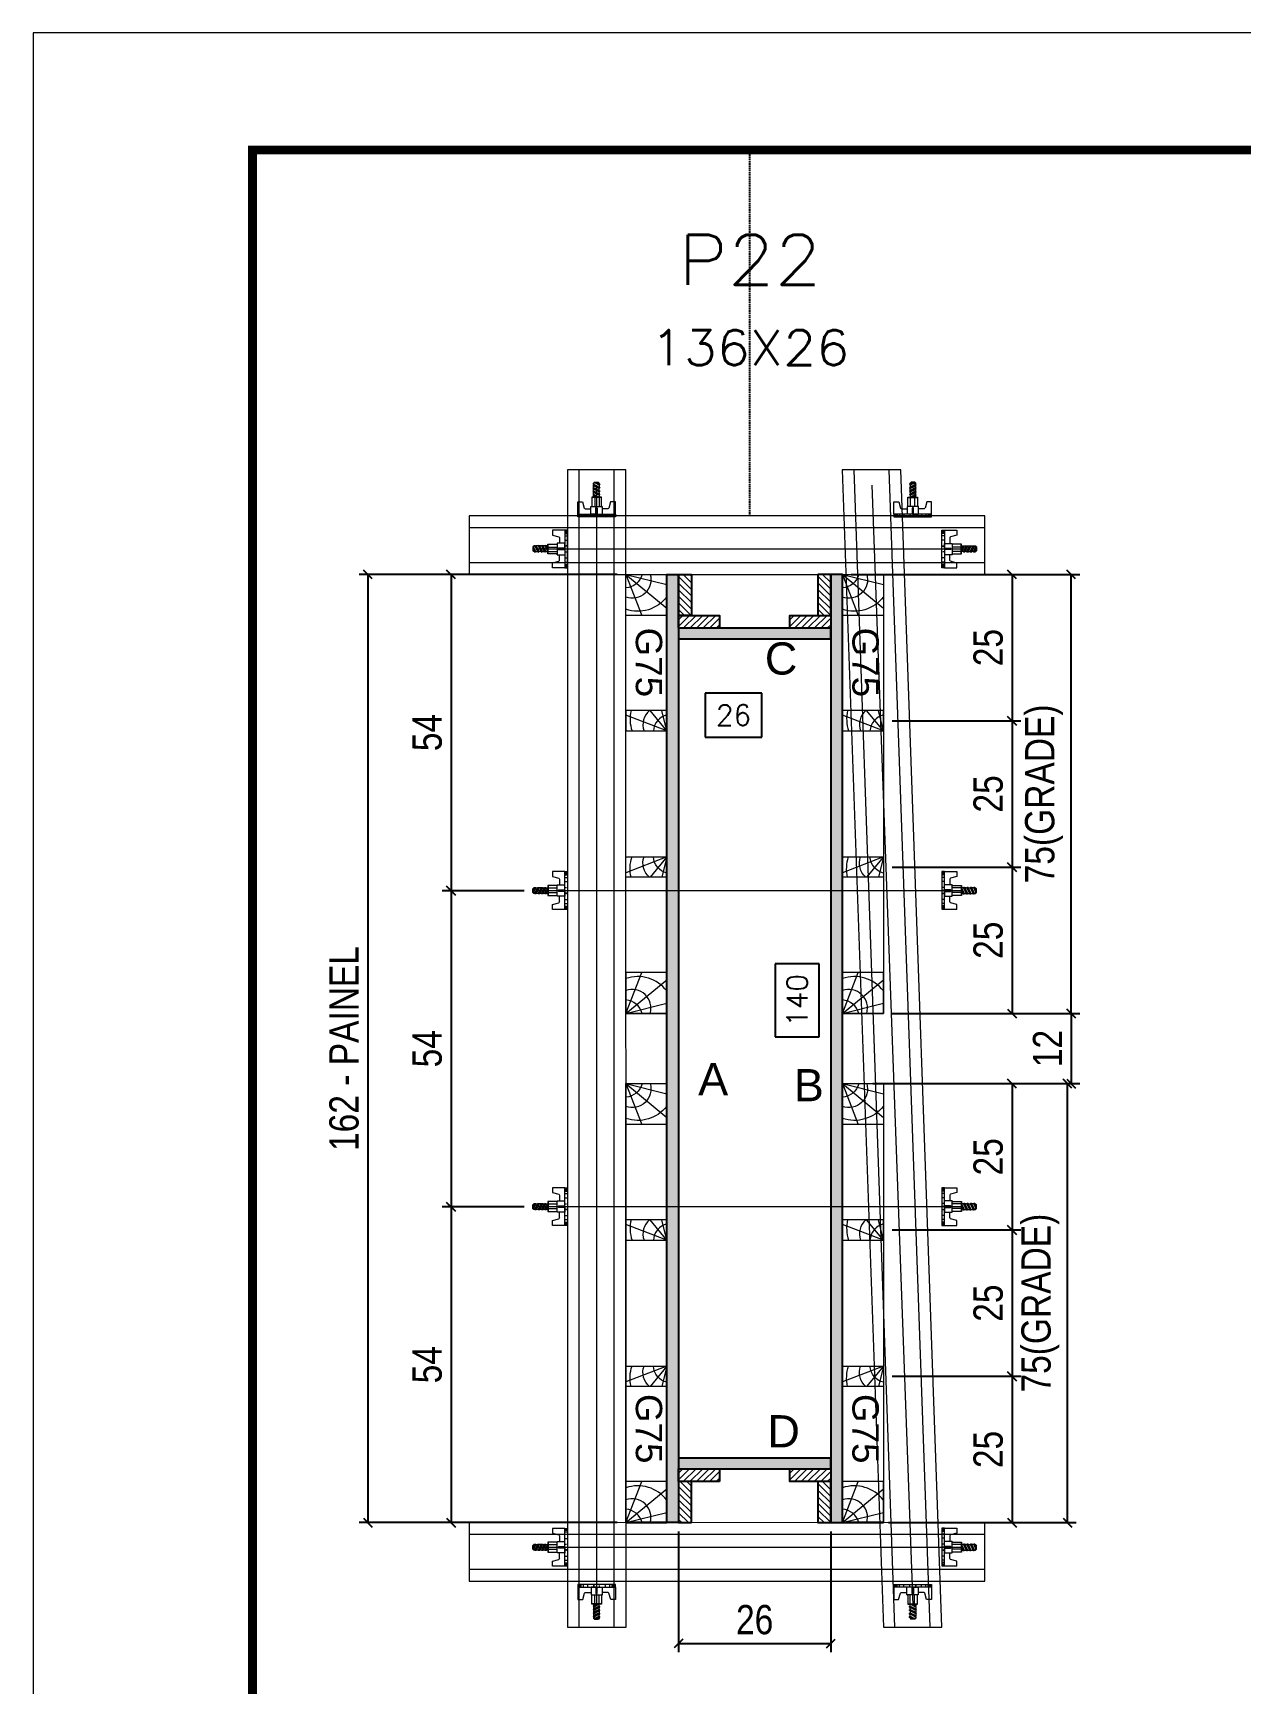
# Model space of a CAD drawing. Header units: millimetres. Extents: x 787 to 8287, y -592 to 17063.
# Drawn here: x 4609 to 5022, y 5637 to 6201 of the extents above; entities that cross this region are included whole.
import ezdxf
from ezdxf.enums import TextEntityAlignment as Align

# ---------------------------------------------------------------- set-up
doc = ezdxf.new("R2010")
doc.units = ezdxf.units.MM
doc.linetypes.add('DASHED', pattern=[0.75, 0.5, -0.25])
doc.linetypes.add('HIDDEN', pattern=[0.375, 0.25, -0.125])
for name, color, linetype in [('CHAPA', 1, 'Continuous'), ('Cota Seção (2x)', 241, 'Continuous'), ('MEIO_PONT', 93, 'Continuous'), ('SARRAFO', 251, 'Continuous'), ('Texto de Titulo', 7, 'Continuous'), ('Texto Qtd Sarr', 242, 'Continuous'), ('TEXTO_GERAL', 7, 'Continuous')]:
    doc.layers.add(name, color=color, linetype=linetype)
for name, color, linetype, lineweight in [('Folhas', 255, 'Continuous', 9), ('Hachura', 251, 'Continuous', 9), ('Madeira', 126, 'Continuous', 18), ('Perfil Metálico', 224, 'Continuous', 18), ('SARRAFO DE PRESSAO', 251, 'DASHED', 9), ('Texto Seção', 7, 'Continuous', 15)]:
    doc.layers.add(name, color=color, linetype=linetype, lineweight=lineweight)
doc.styles.add('ARIAL', font='arial.ttf')
doc.styles.add('COTA TECNICA 2X', font='techl___.ttf', dxfattribs={"height": 10})
doc.styles.add('ROMANS', font='romans.shx')
doc.styles.add('SANSSERIF', font='sas_____.pfb')
doc.dimstyles.new('SECAO PILAR', dxfattribs={"dimtxt": 10, "dimasz": 3, "dimexe": 3, "dimexo": 3, "dimgap": 3, "dimtad": 1, "dimdec": 1, "dimlfac": 0.5, "dimzin": 12, "dimdsep": 46, "dimtxsty": 'COTA TECNICA 2X', "dimblk1": 'OBLIQUE', "dimblk2": 'OBLIQUE', "dimsah": 1, "dimcen": 0.9, "dimclrd": 256, "dimclre": 256, "dimclrt": 256, "dimadec": 1, "dimazin": 3, "dimtfac": 1, "dimtdec": 1, "dimtmove": 0, "dimatfit": 3, "dimfxl": 0, "dimtolj": 1, "dimtzin": 12, "dimarcsym": 0})
doc.dimstyles.new('SECÇÃO 2', dxfattribs={"dimtxt": 7, "dimasz": 6, "dimexe": 0.18, "dimexo": 2, "dimgap": -4, "dimtad": 3, "dimdec": 1, "dimlfac": 0.5, "dimzin": 12, "dimdsep": 46, "dimtxsty": 'ROMANS', "dimblk": 'ARCHTICK', "dimcen": 0.09, "dimse1": 1, "dimse2": 1, "dimsd1": 1, "dimsd2": 1, "dimclrd": 180, "dimclre": 5, "dimclrt": 1, "dimadec": 0, "dimazin": 3, "dimtfac": 1, "dimtdec": 1, "dimtofl": 0, "dimtmove": 0, "dimatfit": 3, "dimldrblk": 'ARCHTICK', "dimfxl": 0, "dimtolj": 1, "dimtzin": 0, "dimarcsym": 0})

# ---------------------------------------------------------------- blocks, each defined once
blk = doc.blocks.new('9999999999')
at = {"layer": 'Folhas'}
blk.add_lwpolyline([(98138.98, 34190.21), (99623.98, 34190.21), (99623.98, 35240.21), (98138.98, 35240.21)], close=True, dxfattribs=at)
at = {"layer": 'Folhas', "color": 30, "const_width": 3}
blk.add_lwpolyline([(98213.98, 34230.21), (99583.98, 34230.21), (99583.98, 35200.21), (98213.98, 35200.21)], close=True, dxfattribs=at)
blk = doc.blocks.new('*D74')
at = {"layer": 'Cota Seção (2x)', "color": 180, "lineweight": -2}
for p, q in [((4858.03, 5975.68), (4838.69, 5975.68)), ((4838.69, 5975.68), (4838.69, 5960.68)), ((4858.03, 5960.68), (4858.03, 5975.68)), ((4838.69, 5960.68), (4858.03, 5960.68))]:
    blk.add_line(p, q, dxfattribs=at)
at = {"layer": 'Defpoints', "color": 0}
for p in [(4829.57, 5976.94), (4881.57, 5976.94), (4829.57, 5956.68)]:
    blk.add_point(p, dxfattribs=at)
at = {"layer": 'Cota Seção (2x)', "color": 1, "insert": (4848.36, 5968.18), "char_height": 7, "attachment_point": 5, "style": 'ROMANS'}
blk.add_mtext('\\A1;26', dxfattribs=at)
blk = doc.blocks.new('_ArchTick')
at = {"color": 0, "linetype": 'ByBlock', "const_width": 0.15}
blk.add_lwpolyline([(-0.5, -0.5), (0.5, 0.5)], dxfattribs=at)
blk = doc.blocks.new('*D75')
at = {"layer": 'Cota Seção (2x)', "color": 180, "lineweight": -2}
for p, q in [((4877.57, 5883.21), (4862.57, 5883.21)), ((4862.57, 5883.21), (4862.57, 5858.21)), ((4877.57, 5858.21), (4877.57, 5883.21)), ((4862.57, 5858.21), (4877.57, 5858.21))]:
    blk.add_line(p, q, dxfattribs=at)
at = {"layer": 'Defpoints', "color": 0}
for p in [(4829.57, 5994.26), (4829.57, 5714.26), (4881.57, 5714.26)]:
    blk.add_point(p, dxfattribs=at)
at = {"layer": 'Cota Seção (2x)', "color": 1, "insert": (4870.07, 5870.71), "char_height": 7, "attachment_point": 5, "rotation": 90, "style": 'ROMANS'}
blk.add_mtext('\\A1;140', dxfattribs=at)
blk = doc.blocks.new('_Oblique')
at = {"color": 0, "linetype": 'ByBlock', "lineweight": -2}
blk.add_line((-0.5, -0.5), (0.5, 0.5), dxfattribs=at)
blk = doc.blocks.new('*D70')
at = {"layer": 'Cota Seção (2x)', "lineweight": -2}
for p, q in [((4808.58, 6016.26), (4720.41, 6016.26)), ((4723.41, 6016.26), (4723.41, 5692.26)), ((4808.62, 5692.26), (4720.41, 5692.26))]:
    blk.add_line(p, q, dxfattribs=at)
at = {"layer": 'Defpoints', "color": 0}
for p in [(4811.58, 6016.26), (4723.41, 5692.26), (4811.62, 5692.26)]:
    blk.add_point(p, dxfattribs=at)
at = {"layer": 'Cota Seção (2x)', "lineweight": -2, "xscale": 3, "yscale": 3, "zscale": 3}
for p, rotation in [((4723.41, 6016.26), 90), ((4723.41, 5692.26), 270)]:
    blk.add_blockref('_Oblique', p, dxfattribs=dict(at, rotation=rotation))
at = {"layer": 'Cota Seção (2x)', "insert": (4715.31, 5854.26), "char_height": 10, "attachment_point": 5, "rotation": 90, "style": 'COTA TECNICA 2X'}
blk.add_mtext('\\A1;162 - PAINEL', dxfattribs=at)
blk = doc.blocks.new('*D71')
at = {"layer": 'Cota Seção (2x)', "lineweight": -2}
for p, q in [((4808.57, 6016.26), (4748.83, 6016.26)), ((4751.83, 6016.26), (4751.83, 5908.19)), ((4776.8, 5908.19), (4748.83, 5908.19))]:
    blk.add_line(p, q, dxfattribs=at)
at = {"layer": 'Defpoints', "color": 0}
for p in [(4811.57, 6016.26), (4751.83, 5908.19), (4779.8, 5908.19)]:
    blk.add_point(p, dxfattribs=at)
at = {"layer": 'Cota Seção (2x)', "lineweight": -2, "xscale": 3, "yscale": 3, "zscale": 3}
for p, rotation in [((4751.83, 6016.26), 90), ((4751.83, 5908.19), 270)]:
    blk.add_blockref('_Oblique', p, dxfattribs=dict(at, rotation=rotation))
at = {"layer": 'Cota Seção (2x)', "insert": (4743.72, 5962.23), "char_height": 10, "attachment_point": 5, "rotation": 90, "style": 'COTA TECNICA 2X'}
blk.add_mtext('\\A1;54', dxfattribs=at)
blk = doc.blocks.new('*D72')
at = {"layer": 'Cota Seção (2x)', "lineweight": -2}
for p, q in [((4776.8, 5800.19), (4748.83, 5800.19)), ((4751.83, 5800.19), (4751.83, 5692.26)), ((4808.57, 5692.26), (4748.83, 5692.26))]:
    blk.add_line(p, q, dxfattribs=at)
at = {"layer": 'Defpoints', "color": 0}
for p in [(4779.8, 5800.19), (4751.83, 5692.26), (4811.57, 5692.26)]:
    blk.add_point(p, dxfattribs=at)
at = {"layer": 'Cota Seção (2x)', "lineweight": -2, "xscale": 3, "yscale": 3, "zscale": 3}
for p, rotation in [((4751.83, 5800.19), 90), ((4751.83, 5692.26), 270)]:
    blk.add_blockref('_Oblique', p, dxfattribs=dict(at, rotation=rotation))
at = {"layer": 'Cota Seção (2x)', "insert": (4743.72, 5746.23), "char_height": 10, "attachment_point": 5, "rotation": 90, "style": 'COTA TECNICA 2X'}
blk.add_mtext('\\A1;54', dxfattribs=at)
blk = doc.blocks.new('*D73')
at = {"layer": 'Cota Seção (2x)', "lineweight": -2}
for p, q in [((4888.57, 6016.26), (4946.5, 6016.26)), ((4943.5, 6016.26), (4943.5, 5966.26)), ((4902.57, 5966.26), (4946.5, 5966.26))]:
    blk.add_line(p, q, dxfattribs=at)
at = {"layer": 'Defpoints', "color": 0}
for p in [(4885.57, 6016.26), (4899.57, 5966.26), (4943.5, 5966.26)]:
    blk.add_point(p, dxfattribs=at)
at = {"layer": 'Cota Seção (2x)', "lineweight": -2, "xscale": 3, "yscale": 3, "zscale": 3}
for p, rotation in [((4943.5, 6016.26), 90), ((4943.5, 5966.26), 270)]:
    blk.add_blockref('_Oblique', p, dxfattribs=dict(at, rotation=rotation))
at = {"layer": 'Cota Seção (2x)', "insert": (4935.39, 5991.26), "char_height": 10, "attachment_point": 5, "rotation": 90, "style": 'COTA TECNICA 2X'}
blk.add_mtext('\\A1;25', dxfattribs=at)
blk = doc.blocks.new('titulo1')
at = {"layer": 'Defpoints', "color": 252, "linetype": 'HIDDEN', "ltscale": 2}
blk.add_line((0, 0), (0, 125), dxfattribs=at)
at = {"layer": 'Defpoints', "style": 'ROMANS', "oblique": 15}
blk.add_attdef('FOLHA', text='', height=10, dxfattribs=at).set_placement((0, 15.58), align=Align.MIDDLE_CENTER)
at = {"layer": 'Texto Qtd Sarr', "color": 3, "style": 'ROMANS', "oblique": 15}
for tag, height, p in [('TITULO', 17, (0, 71.45)), ('SEÇÃO', 12, (0, 41.55))]:
    blk.add_attdef(tag, text='', height=height, dxfattribs=at).set_placement(p, align=Align.MIDDLE_CENTER)
blk = doc.blocks.new('C')
at = {"layer": 'Hachura', "color": 0}
for p, q in [((0, 3.22), (0, -3.22)), ((0.45, 3.22), (0, 3.22)), ((0.46, 3.16), (0, 3.16)), ((0.46, 3.05), (0, 3.05)), ((0.46, 2.88), (0, 2.88)), ((0.45, -3.23), (0.45, 3.22)), ((0.45, 3.22), (2.58, 3.22)), ((2.58, 3.22), (2.58, 2.39)), ((0, 2.75), (0, -1.16)), ((0.46, 2.65), (0, 2.65)), ((0.46, 2.23), (0, 2.23)), ((0.46, 1.51), (0, 1.51)), ((0.39, 0.49), (0.17, 0.49)), ((1.74, 0.97), (0.45, 0.97)), ((1.45, 0.1), (0.45, 0.1)), ((1.35, 1.94), (1.35, 0.96)), ((2.58, 2.39), (1.47, 2.09)), ((1.74, -0.97), (1.74, 0.97)), ((1.74, 0.97), (1.74, 0.84)), ((1.74, 0.97), (1.74, 0.84)), ((1.74, 0.84), (3.35, 0.84)), ((3.35, 0.45), (1.74, 0.45)), ((3.32, 0.84), (3.32, -0.84)), ((3.35, 0.84), (3.35, -0.84)), ((3.68, 0.45), (3.35, 0.45)), ((3.84, -0.52), (3.35, 0.45)), ((3.35, 0.06), (3.67, -0.57)), ((3.68, 0.45), (4.16, -0.52)), ((3.72, 0.5), (4.25, -0.57)), ((4.37, -0.55), (3.83, 0.53)), ((4.15, 0.45), (3.93, 0.45)), ((4.42, -0.52), (3.93, 0.45)), ((4.15, 0.45), (4.26, 0.45)), ((4.26, 0.45), (4.74, -0.52)), ((4.3, 0.5), (4.83, -0.57)), ((4.95, -0.55), (4.41, 0.53)), ((4.51, 0.45), (4.84, 0.45)), ((5, -0.52), (4.51, 0.45)), ((4.84, 0.45), (5.32, -0.52)), ((4.88, 0.5), (5.41, -0.57)), ((5.53, -0.55), (4.99, 0.53)), ((5.58, -0.52), (5.09, 0.45)), ((5.42, 0.45), (5.09, 0.45)), ((5.58, -0.52), (5.09, 0.45)), ((5.42, 0.45), (5.74, -0.19)), ((5.46, 0.5), (5.74, -0.07)), ((5.74, 0.19), (5.57, 0.53)), ((5.74, 0.32), (5.68, 0.45)), ((5.68, 0.45), (5.74, 0.45)), ((5.74, 0.45), (5.9, 0.29)), ((5.74, 0.45), (5.74, -0.52)), ((5.9, -0.36), (5.9, 0.29)), ((0.45, 0), (0, 0)), ((0.46, -1.52), (0, -1.52)), ((0.46, -2.23), (0, -2.23)), ((0.46, -2.65), (0, -2.65)), ((0.08, -0.48), (0.29, -0.48)), ((0.29, -0.48), (0.4, -0.48)), ((0.45, 0), (0.45, -0.97)), ((0.45, -0.16), (1.45, -0.16)), ((0.45, -0.65), (0.45, -0.32)), ((0.45, -3.23), (0.45, -0.65)), ((0.45, -0.97), (1.74, -0.97)), ((1.35, -1.94), (1.35, -0.97)), ((2.58, -2.39), (1.47, -2.1)), ((3.35, -0.32), (1.74, -0.32)), ((3.35, -0.84), (1.74, -0.84)), ((2.58, -3.23), (2.58, -2.39)), ((3.35, -0.07), (3.58, -0.52)), ((3.35, -0.52), (3.58, -0.52)), ((3.84, -0.52), (4.16, -0.52)), ((4.42, -0.52), (4.74, -0.52)), ((4.63, -0.52), (4.74, -0.52)), ((5, -0.52), (5.32, -0.52)), ((5.58, -0.52), (5.74, -0.52)), ((5.74, -0.52), (5.9, -0.36)), ((5.74, -0.52), (5.74, -0.52)), ((0.46, -2.88), (0, -2.88)), ((0.46, -3.05), (0, -3.05)), ((0.46, -3.16), (0, -3.16)), ((0, -3.22), (2.57, -3.22))]:
    blk.add_line(p, q, dxfattribs=at)
for centre, radius, start, end in [((1.52, 1.94), 0.161, 104.7436, 180), ((1.44, -0.03), 0.129, 272.695, 87.305), ((3.81, 0.39), 0.143, 25.5688, 154.4312), ((4.39, 0.39), 0.143, 25.5688, 154.4312), ((4.97, 0.39), 0.143, 25.5688, 154.4312), ((5.55, 0.39), 0.143, 25.5688, 154.4312), ((0.17, -0.37), 0.174, 221.744, 317.8592), ((1.52, -1.94), 0.161, 180, 255.2564), ((3.71, -0.4), 0.174, 222.1408, 318.256), ((4.29, -0.4), 0.174, 222.1408, 318.256), ((4.87, -0.4), 0.174, 222.1408, 318.256), ((5.45, -0.4), 0.174, 222.1408, 318.256), ((5.61, -0.4), 0.174, 317.8592, 318.256)]:
    blk.add_arc(centre, radius, start, end, dxfattribs=at)
blk = doc.blocks.new('*D1124')
at = {"layer": 'Cota Seção (2x)', "lineweight": -2}
for p, q in [((4776.8, 5908.19), (4748.83, 5908.19)), ((4751.83, 5908.19), (4751.83, 5800.19)), ((4776.8, 5800.19), (4748.83, 5800.19))]:
    blk.add_line(p, q, dxfattribs=at)
at = {"layer": 'Defpoints', "color": 0}
for p in [(4779.8, 5908.19), (4751.83, 5800.19), (4779.8, 5800.19)]:
    blk.add_point(p, dxfattribs=at)
at = {"layer": 'Cota Seção (2x)', "lineweight": -2, "xscale": 3, "yscale": 3, "zscale": 3}
for p, rotation in [((4751.83, 5908.19), 90), ((4751.83, 5800.19), 270)]:
    blk.add_blockref('_Oblique', p, dxfattribs=dict(at, rotation=rotation))
at = {"layer": 'Cota Seção (2x)', "insert": (4743.72, 5854.19), "char_height": 10, "attachment_point": 5, "rotation": 90, "style": 'COTA TECNICA 2X'}
blk.add_mtext('\\A1;54', dxfattribs=at)
blk = doc.blocks.new('PONTALETE')
at = {"layer": 'Madeira'}
for q in [(2.71, 7), (7, 5.76), (7, 1.74)]:
    blk.add_line((0, 0), q, dxfattribs=at)
blk.add_lwpolyline([(0, 0), (7, 0), (7, 7), (0, 7)], close=True, dxfattribs=at)
for centre, radius, start, end in [((2.04, 0.06), 6.23, 37.2818, 109.0913), ((1.09, 0.9), 3.19, 343.603, 109.9847), ((-0.21, -0.78), 3.09, 14.6322, 86.0383)]:
    blk.add_arc(centre, radius, start, end, dxfattribs=at)
blk = doc.blocks.new('MEIO PONTALETE')
at = {"layer": 'Madeira'}
for q in [(2.71, 7), (3.5, 2.88), (3.5, 0.87)]:
    blk.add_line((0, 0), q, dxfattribs=at)
blk.add_lwpolyline([(0, 0), (3.5, 0), (3.5, 7), (0, 7)], close=True, dxfattribs=at)
for centre, radius, start, end in [((2.04, 0.06), 6.23, 76.4499, 109.0913), ((1.09, 0.9), 3.19, 40.9063, 109.9847), ((-0.21, -0.78), 3.09, 14.6322, 86.0383)]:
    blk.add_arc(centre, radius, start, end, dxfattribs=at)
blk = doc.blocks.new('*D1125')
at = {"layer": 'Cota Seção (2x)', "lineweight": -2}
for p, q in [((4902.57, 5966.26), (4946.5, 5966.26)), ((4943.5, 5966.26), (4943.5, 5916.26)), ((4902.57, 5916.26), (4946.5, 5916.26))]:
    blk.add_line(p, q, dxfattribs=at)
at = {"layer": 'Defpoints', "color": 0}
for p in [(4899.57, 5966.26), (4899.57, 5916.26), (4943.5, 5916.26)]:
    blk.add_point(p, dxfattribs=at)
at = {"layer": 'Cota Seção (2x)', "lineweight": -2, "xscale": 3, "yscale": 3, "zscale": 3}
for p, rotation in [((4943.5, 5966.26), 90), ((4943.5, 5916.26), 270)]:
    blk.add_blockref('_Oblique', p, dxfattribs=dict(at, rotation=rotation))
at = {"layer": 'Cota Seção (2x)', "insert": (4935.39, 5941.26), "char_height": 10, "attachment_point": 5, "rotation": 90, "style": 'COTA TECNICA 2X'}
blk.add_mtext('\\A1;25', dxfattribs=at)
blk = doc.blocks.new('*D1126')
at = {"layer": 'Cota Seção (2x)', "lineweight": -2}
for p, q in [((4902.57, 5916.26), (4946.5, 5916.26)), ((4943.5, 5916.26), (4943.5, 5866.26)), ((4902.57, 5866.26), (4946.5, 5866.26))]:
    blk.add_line(p, q, dxfattribs=at)
at = {"layer": 'Defpoints', "color": 0}
for p in [(4899.57, 5916.26), (4899.57, 5866.26), (4943.5, 5866.26)]:
    blk.add_point(p, dxfattribs=at)
at = {"layer": 'Cota Seção (2x)', "lineweight": -2, "xscale": 3, "yscale": 3, "zscale": 3}
for p, rotation in [((4943.5, 5916.26), 90), ((4943.5, 5866.26), 270)]:
    blk.add_blockref('_Oblique', p, dxfattribs=dict(at, rotation=rotation))
at = {"layer": 'Cota Seção (2x)', "insert": (4935.39, 5891.26), "char_height": 10, "attachment_point": 5, "rotation": 90, "style": 'COTA TECNICA 2X'}
blk.add_mtext('\\A1;25', dxfattribs=at)
blk = doc.blocks.new('*D1127')
at = {"layer": 'Cota Seção (2x)', "lineweight": -2}
for p, q in [((4902.57, 5842.26), (4946.5, 5842.26)), ((4943.5, 5842.26), (4943.5, 5792.26)), ((4902.57, 5792.26), (4946.5, 5792.26))]:
    blk.add_line(p, q, dxfattribs=at)
at = {"layer": 'Defpoints', "color": 0}
for p in [(4899.57, 5842.26), (4899.57, 5792.26), (4943.5, 5792.26)]:
    blk.add_point(p, dxfattribs=at)
at = {"layer": 'Cota Seção (2x)', "lineweight": -2, "xscale": 3, "yscale": 3, "zscale": 3}
for p, rotation in [((4943.5, 5842.26), 90), ((4943.5, 5792.26), 270)]:
    blk.add_blockref('_Oblique', p, dxfattribs=dict(at, rotation=rotation))
at = {"layer": 'Cota Seção (2x)', "insert": (4935.39, 5817.26), "char_height": 10, "attachment_point": 5, "rotation": 90, "style": 'COTA TECNICA 2X'}
blk.add_mtext('\\A1;25', dxfattribs=at)
blk = doc.blocks.new('*D1128')
at = {"layer": 'Cota Seção (2x)', "lineweight": -2}
for p, q in [((4902.57, 5792.26), (4946.5, 5792.26)), ((4943.5, 5792.26), (4943.5, 5742.26)), ((4902.57, 5742.26), (4946.5, 5742.26))]:
    blk.add_line(p, q, dxfattribs=at)
at = {"layer": 'Defpoints', "color": 0}
for p in [(4899.57, 5792.26), (4899.57, 5742.26), (4943.5, 5742.26)]:
    blk.add_point(p, dxfattribs=at)
at = {"layer": 'Cota Seção (2x)', "lineweight": -2, "xscale": 3, "yscale": 3, "zscale": 3}
for p, rotation in [((4943.5, 5792.26), 90), ((4943.5, 5742.26), 270)]:
    blk.add_blockref('_Oblique', p, dxfattribs=dict(at, rotation=rotation))
at = {"layer": 'Cota Seção (2x)', "insert": (4935.39, 5767.26), "char_height": 10, "attachment_point": 5, "rotation": 90, "style": 'COTA TECNICA 2X'}
blk.add_mtext('\\A1;25', dxfattribs=at)
blk = doc.blocks.new('*D1129')
at = {"layer": 'Cota Seção (2x)', "lineweight": -2}
for p, q in [((4902.57, 5742.26), (4946.5, 5742.26)), ((4943.5, 5742.26), (4943.5, 5692.26)), ((4901.3, 5692.26), (4946.5, 5692.26))]:
    blk.add_line(p, q, dxfattribs=at)
at = {"layer": 'Defpoints', "color": 0}
for p in [(4899.57, 5742.26), (4898.3, 5692.26), (4943.5, 5692.26)]:
    blk.add_point(p, dxfattribs=at)
at = {"layer": 'Cota Seção (2x)', "lineweight": -2, "xscale": 3, "yscale": 3, "zscale": 3}
for p, rotation in [((4943.5, 5742.26), 90), ((4943.5, 5692.26), 270)]:
    blk.add_blockref('_Oblique', p, dxfattribs=dict(at, rotation=rotation))
at = {"layer": 'Cota Seção (2x)', "insert": (4935.39, 5717.26), "char_height": 10, "attachment_point": 5, "rotation": 90, "style": 'COTA TECNICA 2X'}
blk.add_mtext('\\A1;25', dxfattribs=at)
blk = doc.blocks.new('*D1130')
at = {"layer": 'Cota Seção (2x)', "lineweight": -2}
for p, q in [((4895.97, 5842.26), (4965.43, 5842.26)), ((4962.43, 5692.26), (4962.43, 5842.26)), ((4901.3, 5692.26), (4965.43, 5692.26))]:
    blk.add_line(p, q, dxfattribs=at)
at = {"layer": 'Defpoints', "color": 0}
for p in [(4892.97, 5842.26), (4962.43, 5842.26), (4898.3, 5692.26)]:
    blk.add_point(p, dxfattribs=at)
at = {"layer": 'Cota Seção (2x)', "lineweight": -2, "xscale": 3, "yscale": 3, "zscale": 3}
for p, rotation in [((4962.43, 5842.26), 90), ((4962.43, 5692.26), 270)]:
    blk.add_blockref('_Oblique', p, dxfattribs=dict(at, rotation=rotation))
at = {"layer": 'Cota Seção (2x)', "insert": (4953.21, 5767.26), "char_height": 10, "attachment_point": 5, "rotation": 90, "style": 'COTA TECNICA 2X'}
blk.add_mtext('\\A1;75(GRADE)', dxfattribs=at)
blk = doc.blocks.new('*D1131')
at = {"layer": 'Cota Seção (2x)', "lineweight": -2}
for p, q in [((4902.57, 6016.26), (4966.69, 6016.26)), ((4963.69, 5866.26), (4963.69, 6016.26)), ((4902.57, 5866.26), (4966.69, 5866.26))]:
    blk.add_line(p, q, dxfattribs=at)
at = {"layer": 'Defpoints', "color": 0}
for p in [(4899.57, 6016.26), (4963.69, 6016.26), (4899.57, 5866.26)]:
    blk.add_point(p, dxfattribs=at)
at = {"layer": 'Cota Seção (2x)', "lineweight": -2, "xscale": 3, "yscale": 3, "zscale": 3}
for p, rotation in [((4963.69, 6016.26), 90), ((4963.69, 5866.26), 270)]:
    blk.add_blockref('_Oblique', p, dxfattribs=dict(at, rotation=rotation))
at = {"layer": 'Cota Seção (2x)', "insert": (4954.47, 5941.26), "char_height": 10, "attachment_point": 5, "rotation": 90, "style": 'COTA TECNICA 2X'}
blk.add_mtext('\\A1;75(GRADE)', dxfattribs=at)
blk = doc.blocks.new('*D1132')
at = {"layer": 'Cota Seção (2x)', "lineweight": -2}
for p, q in [((4829.57, 5689.26), (4829.57, 5647.96)), ((4881.57, 5689.26), (4881.57, 5647.96)), ((4829.57, 5650.96), (4881.57, 5650.96))]:
    blk.add_line(p, q, dxfattribs=at)
at = {"layer": 'Defpoints', "color": 0}
for p in [(4829.57, 5692.26), (4881.57, 5692.26), (4881.57, 5650.96)]:
    blk.add_point(p, dxfattribs=at)
at = {"layer": 'Cota Seção (2x)', "lineweight": -2, "xscale": 3, "yscale": 3, "zscale": 3, "rotation": 180}
blk.add_blockref('_Oblique', (4829.57, 5650.96), dxfattribs=at)
at = {"layer": 'Cota Seção (2x)', "lineweight": -2, "xscale": 3, "yscale": 3, "zscale": 3}
blk.add_blockref('_Oblique', (4881.57, 5650.96), dxfattribs=at)
at = {"layer": 'Cota Seção (2x)', "insert": (4855.57, 5659.06), "char_height": 10, "attachment_point": 5, "style": 'COTA TECNICA 2X'}
blk.add_mtext('\\A1;26', dxfattribs=at)
blk = doc.blocks.new('*D1133')
at = {"layer": 'Cota Seção (2x)', "lineweight": -2}
for p, q in [((4902.57, 5866.26), (4966.69, 5866.26)), ((4963.69, 5866.26), (4963.69, 5842.26)), ((4902.57, 5842.26), (4966.69, 5842.26))]:
    blk.add_line(p, q, dxfattribs=at)
at = {"layer": 'Defpoints', "color": 0}
for p in [(4899.57, 5866.26), (4899.57, 5842.26), (4963.69, 5842.26)]:
    blk.add_point(p, dxfattribs=at)
at = {"layer": 'Cota Seção (2x)', "lineweight": -2, "xscale": 3, "yscale": 3, "zscale": 3}
for p, rotation in [((4963.69, 5866.26), 90), ((4963.69, 5842.26), 270)]:
    blk.add_blockref('_Oblique', p, dxfattribs=dict(at, rotation=rotation))
at = {"layer": 'Cota Seção (2x)', "insert": (4955.63, 5854.26), "char_height": 10, "attachment_point": 5, "rotation": 90, "style": 'COTA TECNICA 2X'}
blk.add_mtext('\\A1;12', dxfattribs=at)

msp = doc.modelspace()

# ---------------------------------------------------------------- hatches: boundary and pattern name
at = {"layer": 'Hachura'}
h = msp.add_hatch(color=256, dxfattribs=at)
h.dxf.hatch_style = 1
h.paths.add_polyline_path([(4829.57, 5692.26), (4825.57, 5692.26), (4825.57, 6016.26), (4829.57, 6016.26)])
h = msp.add_hatch(dxfattribs=at)
h.set_pattern_fill('ANSI31', color=256, scale=0.5, angle=90, style=0)
h.set_pattern_definition([(135, (-18061.8391, 15140.2142), (-1.12253202, -1.12253202), [])])
h.paths.add_polyline_path([(4829.57, 6002.26), (4833.97, 6002.26), (4833.97, 6016.26), (4829.57, 6016.26)])
h = msp.add_hatch(dxfattribs=at)
h.set_pattern_fill('ANSI31', color=256, scale=0.5, angle=90, style=0)
h.set_pattern_definition([(135, (-18047.8391, 15140.2142), (-1.12253202, -1.12253202), [])])
h.paths.add_polyline_path([(4881.57, 6002.26), (4877.17, 6002.26), (4877.17, 6016.26), (4881.57, 6016.26)])
h = msp.add_hatch(color=256, dxfattribs=at)
h.dxf.hatch_style = 1
h.paths.add_polyline_path([(4881.57, 5692.26), (4885.57, 5692.26), (4885.57, 6016.26), (4881.57, 6016.26)])
h = msp.add_hatch(dxfattribs=at)
h.set_pattern_fill('ANSI31', color=256, scale=0.5, angle=540, style=0)
h.set_pattern_definition([(225, (-4659.3828, -16927.1458), (1.12253202, -1.12253202), [])])
h.paths.add_polyline_path([(4829.57, 6002.26), (4829.57, 5997.86), (4843.57, 5997.86), (4843.57, 6002.26)])
h = msp.add_hatch(dxfattribs=at)
h.set_pattern_fill('ANSI31', color=256, scale=0.5, angle=540, style=0)
h.set_pattern_definition([(225, (-4621.3828, -16927.1458), (1.12253202, -1.12253202), [])])
h.paths.add_polyline_path([(4867.57, 6002.26), (4867.57, 5997.86), (4881.57, 5997.86), (4881.57, 6002.26)])
h = msp.add_hatch(color=256, dxfattribs=at)
h.dxf.hatch_style = 1
h.paths.add_polyline_path([(4829.57, 5997.86), (4829.57, 5994.26), (4881.57, 5994.26), (4881.57, 5997.86)])
h = msp.add_hatch(color=256, dxfattribs=at)
h.dxf.hatch_style = 1
h.paths.add_polyline_path([(4829.57, 5714.26), (4829.57, 5710.66), (4881.57, 5710.66), (4881.57, 5714.26)])
h = msp.add_hatch(dxfattribs=at)
h.set_pattern_fill('ANSI31', color=256, scale=0.5, angle=540, style=0)
h.set_pattern_definition([(225, (-4659.3828, -17218.7458), (1.12253202, -1.12253202), [])])
h.paths.add_polyline_path([(4829.57, 5710.66), (4829.57, 5706.26), (4843.57, 5706.26), (4843.57, 5710.66)])
h = msp.add_hatch(dxfattribs=at)
h.set_pattern_fill('ANSI31', color=256, scale=0.5, angle=90, style=0)
h.set_pattern_definition([(135, (-18061.8391, 15195.2142), (-1.12253202, -1.12253202), [])])
h.paths.add_polyline_path([(4829.57, 5706.26), (4833.97, 5706.26), (4833.97, 5692.26), (4829.57, 5692.26)])
h = msp.add_hatch(dxfattribs=at)
h.set_pattern_fill('ANSI31', color=256, scale=0.5, angle=540, style=0)
h.set_pattern_definition([(225, (-4621.3828, -17218.7458), (1.12253202, -1.12253202), [])])
h.paths.add_polyline_path([(4867.57, 5710.66), (4867.57, 5706.26), (4881.57, 5706.26), (4881.57, 5710.66)])
h = msp.add_hatch(dxfattribs=at)
h.set_pattern_fill('ANSI31', color=256, scale=0.5, angle=90, style=0)
h.set_pattern_definition([(135, (-18047.8391, 14830.2142), (-1.12253202, -1.12253202), [])])
h.paths.add_polyline_path([(4881.57, 5692.26), (4877.17, 5692.26), (4877.17, 5706.26), (4881.57, 5706.26)])

# ---------------------------------------------------------------- linework, layer by layer
at = {"layer": 'CHAPA'}
for points in [[(4829.57, 5692.26), (4825.57, 5692.26), (4825.57, 6016.26), (4829.57, 6016.26)], [(4881.57, 5692.26), (4885.57, 5692.26), (4885.57, 6016.26), (4881.57, 6016.26)], [(4829.57, 5997.86), (4829.57, 5994.26), (4881.57, 5994.26), (4881.57, 5997.86)], [(4829.57, 5714.26), (4829.57, 5710.66), (4881.57, 5710.66), (4881.57, 5714.26)]]:
    msp.add_lwpolyline(points, close=True, dxfattribs=at)
at = {"layer": 'Hachura'}
for p, q in [((4801.57, 6046.75), (4801.58, 5664.11)), ((4895.57, 6046.75), (4909.56, 5664.11)), ((4780.8, 6024.95), (4926.54, 6024.95)), ((4780.8, 5908.26), (4926.54, 5908.26)), ((4780.8, 5800.26), (4926.54, 5800.26)), ((4780.8, 5683.87), (4926.54, 5683.87))]:
    msp.add_line(p, q, dxfattribs=at)
at = {"layer": 'Madeira'}
for points in [[(4811.57, 6016.26), (4825.57, 6016.26), (4825.57, 5866.26), (4811.57, 5866.26)], [(4885.57, 6016.26), (4899.57, 6016.26), (4899.57, 5866.26), (4885.57, 5866.26)], [(4811.57, 5842.26), (4825.57, 5842.26), (4825.57, 5692.26), (4811.57, 5692.26)], [(4885.57, 5842.26), (4899.57, 5842.26), (4899.57, 5692.26), (4885.57, 5692.26)]]:
    msp.add_lwpolyline(points, close=True, dxfattribs=at)
at = {"layer": 'MEIO_PONT'}
for points in [[(4825.57, 5692.26), (4811.57, 5692.26), (4811.57, 5692.26), (4825.57, 5692.26)], [(4899.57, 5692.26), (4885.57, 5692.26), (4885.57, 5692.26), (4899.57, 5692.26)]]:
    msp.add_lwpolyline(points, close=True, dxfattribs=at)
at = {"layer": 'Perfil Metálico'}
for p, q in [((4795.57, 5656.54), (4795.57, 6051.98)), ((4807.57, 5656.54), (4807.57, 6051.98)), ((4903.51, 5656.54), (4889.51, 6051.98)), ((4915.51, 5656.54), (4901.51, 6051.98)), ((4934.17, 6032.23), (4758.07, 6032.23)), ((4934.17, 6020.23), (4758.07, 6020.23)), ((4934.17, 5688.22), (4758.07, 5688.22)), ((4934.17, 5676.22), (4758.07, 5676.22))]:
    msp.add_line(p, q, dxfattribs=at)
for points in [[(4811.57, 6051.98), (4791.57, 6051.98), (4791.63, 5656.54), (4811.63, 5656.54)], [(4899.57, 5656.54), (4919.57, 5656.54), (4905.51, 6051.98), (4885.51, 6051.98)], [(4934.17, 6016.29), (4934.17, 6036.29), (4758.07, 6036.23), (4758.07, 6016.23)], [(4934.17, 5672.28), (4934.17, 5692.28), (4758.07, 5692.22), (4758.07, 5672.22)]]:
    msp.add_lwpolyline(points, close=True, dxfattribs=at)
at = {"layer": 'SARRAFO'}
for points in [[(4833.97, 6016.26), (4833.97, 6002.26), (4829.57, 6002.26), (4829.57, 6016.26)], [(4833.97, 6016.26), (4833.97, 6002.26), (4829.57, 6002.26), (4829.57, 6016.26)], [(4877.17, 6016.26), (4877.17, 6002.26), (4881.57, 6002.26), (4881.57, 6016.26)], [(4877.17, 6016.26), (4877.17, 6002.26), (4881.57, 6002.26), (4881.57, 6016.26)], [(4843.57, 5997.86), (4829.57, 5997.86), (4829.57, 6002.26), (4843.57, 6002.26)], [(4843.57, 5997.86), (4829.57, 5997.86), (4829.57, 6002.26), (4843.57, 6002.26)], [(4881.57, 5997.86), (4867.57, 5997.86), (4867.57, 6002.26), (4881.57, 6002.26)], [(4881.57, 5997.86), (4867.57, 5997.86), (4867.57, 6002.26), (4881.57, 6002.26)], [(4843.57, 5706.26), (4829.57, 5706.26), (4829.57, 5710.66), (4843.57, 5710.66)], [(4843.57, 5706.26), (4829.57, 5706.26), (4829.57, 5710.66), (4843.57, 5710.66)], [(4833.97, 5692.26), (4833.97, 5706.26), (4829.57, 5706.26), (4829.57, 5692.26)], [(4833.97, 5692.26), (4833.97, 5706.26), (4829.57, 5706.26), (4829.57, 5692.26)], [(4881.57, 5706.26), (4867.57, 5706.26), (4867.57, 5710.66), (4881.57, 5710.66)], [(4881.57, 5706.26), (4867.57, 5706.26), (4867.57, 5710.66), (4881.57, 5710.66)], [(4877.17, 5706.26), (4877.17, 5692.26), (4881.57, 5692.26), (4881.57, 5706.26)], [(4877.17, 5706.26), (4877.17, 5692.26), (4881.57, 5692.26), (4881.57, 5706.26)]]:
    msp.add_lwpolyline(points, close=True, dxfattribs=at)

# ---------------------------------------------------------------- block references
at = {"layer": 'Hachura', "linetype": 'Continuous', "yscale": 2, "zscale": 2}
for p, xscale, rotation in [((4801.57, 6035.95), -2, 270), ((4909.57, 6035.95), 2, 89.99999999999999), ((4791.6, 6024.95), 2, 180), ((4919.54, 6024.94), -2, 180), ((4801.59, 5671.11), 2, 270), ((4909.55, 5671.11), -2, 90)]:
    msp.add_blockref('C', p, dxfattribs=dict(at, xscale=xscale, rotation=rotation))
for p, xscale in [((4791.6, 5908.26), -2), ((4919.54, 5908.27), 2), ((4791.6, 5800.26), -2), ((4919.54, 5800.27), 2), ((4791.6, 5683.87), -2), ((4919.54, 5683.88), 2)]:
    msp.add_blockref('C', p, dxfattribs=dict(at, xscale=xscale))
at = {"layer": 'MEIO_PONT'}
for name, p, xscale, yscale, zscale, rotation in [('PONTALETE', (4811.57, 6016.26), -2, 2, 2, 180), ('PONTALETE', (4885.57, 6016.26), -2, 2, 2, 180), ('MEIO PONTALETE', (4825.57, 5962.76), 1.999999997962732, 1.999999997962732, 1.999999997962732, 89.99999999999997), ('MEIO PONTALETE', (4899.57, 5962.76), 1.999999997962732, 1.999999997962732, 1.999999997962732, 89.99999999999997), ('MEIO PONTALETE', (4825.57, 5919.76), -1.999999997962732, 1.999999997962732, 1.999999997962732, 90), ('MEIO PONTALETE', (4899.57, 5919.76), -1.999999997962732, 1.999999997962732, 1.999999997962732, 90), ('PONTALETE', (4811.57, 5842.26), -2, 2, 2, 180), ('PONTALETE', (4885.57, 5842.26), -2, 2, 2, 180), ('MEIO PONTALETE', (4825.57, 5788.76), 1.999999997962732, 1.999999997962732, 1.999999997962732, 89.99999999999997), ('MEIO PONTALETE', (4899.57, 5788.76), 1.999999997962732, 1.999999997962732, 1.999999997962732, 89.99999999999997), ('MEIO PONTALETE', (4825.57, 5745.76), -1.999999997962732, 1.999999997962732, 1.999999997962732, 90), ('MEIO PONTALETE', (4899.57, 5745.76), -1.999999997962732, 1.999999997962732, 1.999999997962732, 90)]:
    msp.add_blockref(name, p, dxfattribs=dict(at, xscale=xscale, yscale=yscale, zscale=zscale, rotation=rotation))
at = {"layer": 'MEIO_PONT', "xscale": 2, "yscale": 2, "zscale": 2}
for p in [(4811.57, 5866.26), (4885.57, 5866.26), (4811.57, 5692.26), (4885.57, 5692.26)]:
    msp.add_blockref('PONTALETE', p, dxfattribs=at)
at = {"layer": 'SARRAFO DE PRESSAO', "color": 6, "linetype": 'ByBlock'}
msp.add_blockref('9999999999', (-93529.98, -29038.94), dxfattribs=at)
at = {"layer": 'Texto Seção'}
ref = msp.add_blockref('titulo1', (4853.96, 6036.27), dxfattribs=at)
ref.add_attrib('TITULO', 'P22', dxfattribs={"layer": 'Texto de Titulo', "color": 7, "height": 17, "style": 'ROMANS', "width": 1.1}).set_placement((4853.96, 6123.77), align=Align.MIDDLE_CENTER)
ref.add_attrib('SEÇÃO', '136X26', dxfattribs={"layer": 'Texto de Titulo', "color": 7, "height": 12, "style": 'ROMANS', "width": 1.1}).set_placement((4853.96, 6093.77), align=Align.MIDDLE_CENTER)

# ---------------------------------------------------------------- texts
at = {"layer": 'TEXTO_GERAL', "color": 0, "linetype": 'Continuous', "style": 'SANSSERIF'}
for p in [(4819.46, 5998.09), (4893.46, 5998.09), (4819.46, 5736.23), (4893.46, 5736.23)]:
    msp.add_text('G75', height=9, rotation=270, dxfattribs=at).set_placement(p, align=Align.MIDDLE_LEFT)
at = {"layer": 'TEXTO_GERAL', "style": 'ARIAL'}
for s, p in [('C', (4864.59, 5987.54)), ('A', (4841.39, 5843.82)), ('B', (4874.07, 5841.74)), ('D', (4865.48, 5723.48))]:
    msp.add_text(s, height=11, dxfattribs=at).set_placement(p, align=Align.MIDDLE_CENTER)

# ---------------------------------------------------------------- dimensions: what is measured, and where the dimension line sits
at = {"layer": 'Cota Seção (2x)', "color": 241}
for base, p1, p2, text, picture, middle in [((4723.41, 5692.26), (4811.58, 6016.26), (4811.62, 5692.26), '<> - PAINEL', '*D70', (4715.31, 5854.26)), ((4963.69, 6016.26), (4899.57, 5866.26), (4899.57, 6016.26), '<>(GRADE)', '*D1131', (4954.47, 5941.26)), ((4962.43, 5842.26), (4898.3, 5692.26), (4892.97, 5842.26), '<>(GRADE)', '*D1130', (4953.21, 5767.26))]:
    dim = msp.add_linear_dim(base=base, p1=p1, p2=p2, angle=270, text=text, dimstyle='SECAO PILAR', dxfattribs=at)
    dim.commit()
    dim.dimension.update_dxf_attribs({"geometry": picture, "text_midpoint": middle})
for base, p1, p2, picture, middle in [((4751.83, 5908.19), (4811.57, 6016.26), (4779.8, 5908.19), '*D71', (4743.72, 5962.23)), ((4943.5, 5966.26), (4885.57, 6016.26), (4899.57, 5966.26), '*D73', (4935.39, 5991.26)), ((4943.5, 5916.26), (4899.57, 5966.26), (4899.57, 5916.26), '*D1125', (4935.39, 5941.26)), ((4943.5, 5866.26), (4899.57, 5916.26), (4899.57, 5866.26), '*D1126', (4935.39, 5891.26)), ((4751.83, 5800.19), (4779.8, 5908.19), (4779.8, 5800.19), '*D1124', (4743.72, 5854.19)), ((4963.69, 5842.26), (4899.57, 5866.26), (4899.57, 5842.26), '*D1133', (4955.63, 5854.26)), ((4943.5, 5792.26), (4899.57, 5842.26), (4899.57, 5792.26), '*D1127', (4935.39, 5817.26)), ((4751.83, 5692.26), (4779.8, 5800.19), (4811.57, 5692.26), '*D72', (4743.72, 5746.23)), ((4943.5, 5742.26), (4899.57, 5792.26), (4899.57, 5742.26), '*D1128', (4935.39, 5767.26)), ((4943.5, 5692.26), (4899.57, 5742.26), (4898.3, 5692.26), '*D1129', (4935.39, 5717.26))]:
    dim = msp.add_linear_dim(base=base, p1=p1, p2=p2, angle=270, dimstyle='SECAO PILAR', dxfattribs=at)
    dim.commit()
    dim.dimension.update_dxf_attribs({"geometry": picture, "text_midpoint": middle})
for base, p1, p2, angle, picture, middle in [((4881.57, 5714.26), (4829.57, 5994.26), (4829.57, 5714.26), 270, '*D75', (4881.57, 5870.71)), ((4829.57, 5956.68), (4881.57, 5976.94), (4829.57, 5976.94), 180, '*D74', (4848.36, 5956.68))]:
    dim = msp.add_linear_dim(base=base, p1=p1, p2=p2, angle=angle, dimstyle='SECÇÃO 2', dxfattribs=at)
    dim.commit()
    dim.dimension.update_dxf_attribs({"geometry": picture, "text_midpoint": middle, "dimtype": 160})
dim = msp.add_linear_dim(base=(4881.57, 5650.96), p1=(4829.57, 5692.26), p2=(4881.57, 5692.26), dimstyle='SECAO PILAR', dxfattribs=at)
dim.commit()
dim.dimension.update_dxf_attribs({"geometry": '*D1132', "text_midpoint": (4855.57, 5659.06)})

doc.saveas('drawing.dxf')
